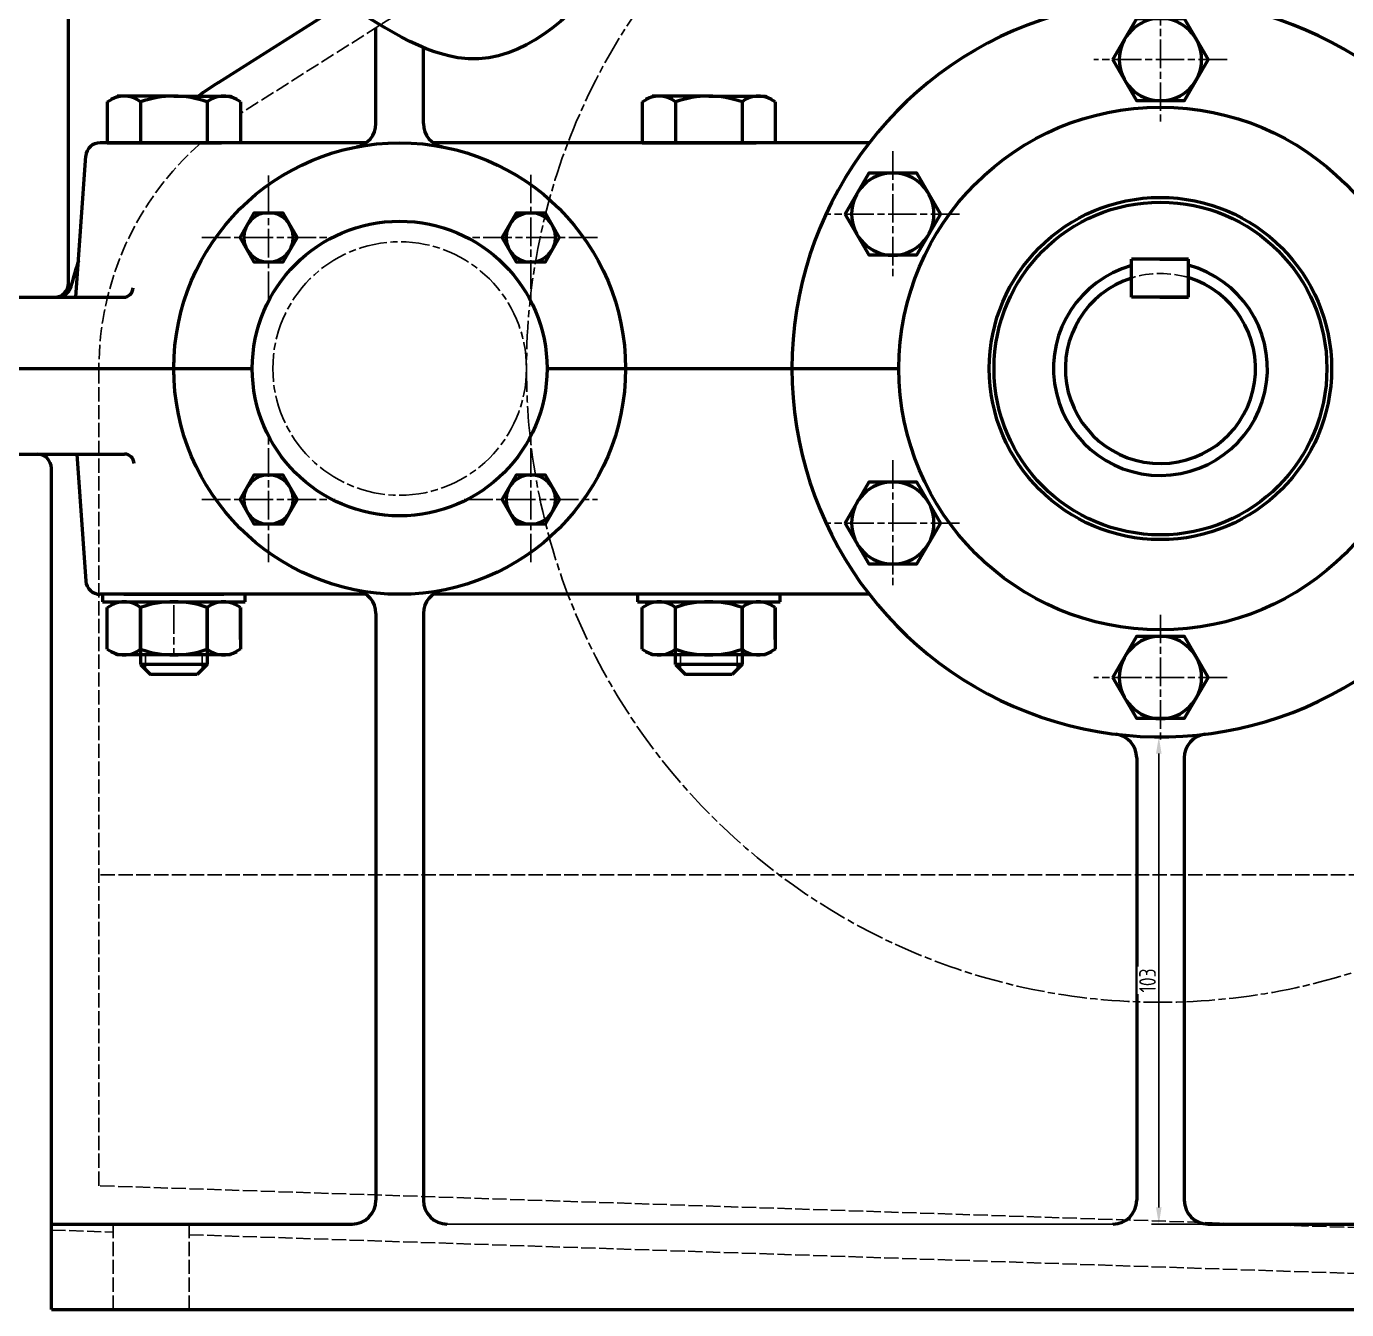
# Model space of a CAD drawing. Header units: millimetres. Extents: x -11122 to -2883, y -3177 to -1688.
# Drawn here: x -10879.3 to -10601.6, y -2800.4 to -2530.4 of the extents above; entities that cross this region are included whole.
import ezdxf

# ---------------------------------------------------------------- set-up
doc = ezdxf.new("R2010")
doc.units = ezdxf.units.MM
doc.header["$LTSCALE"] = 0.5
doc.linetypes.add('AM_ISO02W050', pattern=[7.5, 6, -1.5])
doc.linetypes.add('AM_ISO08W050', pattern=[18, 12, -1.5, 3, -1.5])
for name, color, linetype, lineweight in [('AM_0', 7, 'Continuous', 50), ('AM_3', 6, 'AM_ISO02W050', 25), ('AM_4', 3, 'Continuous', 25), ('AM_5', 3, 'Continuous', 25), ('AM_7', 4, 'AM_ISO08W050', 25)]:
    doc.layers.add(name, color=color, linetype=linetype, lineweight=lineweight)
doc.styles.add('TCVN', font='tcvn+7284-2003i.ttf', dxfattribs={"width": 0.8, "height": 3.5})
doc.dimstyles.new('MyTemplate$0', dxfattribs={"dimtxt": 3.5, "dimasz": 3.5, "dimexe": 1.5, "dimexo": 0, "dimtad": 1, "dimtoh": 1, "dimdec": 0, "dimzin": 0, "dimtxsty": 'TCVN', "dimcen": 0, "dimclrd": 3, "dimclre": 3, "dimclrt": 1, "dimadec": 0, "dimazin": 0, "dimtfac": 1, "dimtdec": 0, "dimtofl": 0, "dimtmove": 0, "dimatfit": 3, "dimfxl": 1, "dimtfill": 1, "dimtolj": 1, "dimtzin": 0, "dimarcsym": 0})

# ---------------------------------------------------------------- blocks, each defined once
blk = doc.blocks.new('dau_bulong_mat_dung_M6')
at = {"layer": 'AM_0'}
blk.add_lwpolyline([(2869.53, 3495), (2863.74, 3496.55), (2859.49, 3492.31), (2861.05, 3486.51), (2866.84, 3484.96), (2871.08, 3489.2)], close=True, dxfattribs=at)
blk.add_circle((2865.29, 3490.75), 5.2, dxfattribs=at)
at = {"layer": 'AM_7'}
for p, q in [((2855.39, 3480.85), (2875.19, 3500.65)), ((2855.96, 3500.08), (2874.62, 3481.42))]:
    blk.add_line(p, q, dxfattribs=at)
blk = doc.blocks.new('*U22')
at = {"layer": 'AM_0'}
blk.add_lwpolyline([(10, 0), (5, 8.66), (-5, 8.66), (-10, 0), (-5, -8.66), (5, -8.66)], close=True, dxfattribs=at)
blk.add_circle((0, 0), 8.66, dxfattribs=at)
at = {"layer": 'AM_7'}
for p, q in [((0, 13.2), (0, -13.2)), ((-14, 0), (14, 0))]:
    blk.add_line(p, q, dxfattribs=at)
blk = doc.blocks.new('*U23')
at = {"layer": 'AM_0'}
blk.add_lwpolyline([(10, 0), (5, 8.66), (-5, 8.66), (-10, 0), (-5, -8.66), (5, -8.66)], close=True, dxfattribs=at)
blk.add_circle((0, 0), 8.66, dxfattribs=at)
at = {"layer": 'AM_7'}
for p, q in [((0, 13.2), (0, -13.2)), ((-14, 0), (14, 0))]:
    blk.add_line(p, q, dxfattribs=at)
blk = doc.blocks.new('*U16')
at = {"layer": 'AM_0'}
blk.add_lwpolyline([(10, 0), (5, 8.66), (-5, 8.66), (-10, 0), (-5, -8.66), (5, -8.66)], close=True, dxfattribs=at)
blk.add_circle((0, 0), 8.66, dxfattribs=at)
at = {"layer": 'AM_7'}
for p, q in [((0, 13.2), (0, -13.2)), ((-14, 0), (14, 0))]:
    blk.add_line(p, q, dxfattribs=at)
blk = doc.blocks.new('*U17')
at = {"layer": 'AM_0'}
blk.add_lwpolyline([(10, 0), (5, 8.66), (-5, 8.66), (-10, 0), (-5, -8.66), (5, -8.66)], close=True, dxfattribs=at)
blk.add_circle((0, 0), 8.66, dxfattribs=at)
at = {"layer": 'AM_7'}
for p, q in [((0, 13.2), (0, -13.2)), ((-14, 0), (14, 0))]:
    blk.add_line(p, q, dxfattribs=at)
blk = doc.blocks.new('*D215')
at = {"layer": 'AM_5', "color": 3, "lineweight": -2, "transparency": 16777216}
for p, q in [((-10640.76, -2679.89), (-10642.61, -2679.89)), ((-10641.11, -2683.39), (-10641.11, -2778.89)), ((-10630.76, -2782.39), (-10642.61, -2782.39))]:
    blk.add_line(p, q, dxfattribs=at)
at = {"layer": 'AM_5', "color": 3, "transparency": 16777216}
for points in [[(-10641.69, -2683.39), (-10640.52, -2683.39), (-10641.11, -2679.89)], [(-10641.69, -2778.89), (-10640.52, -2778.89), (-10641.11, -2782.39)]]:
    blk.add_solid(points, dxfattribs=at)
at = {"layer": 'AM_5', "color": 1, "transparency": 16777216, "insert": (-10643.48, -2731.14), "char_height": 3.5, "attachment_point": 5, "rotation": 90, "style": 'TCVN', "bg_fill": 3, "box_fill_scale": 1.1, "bg_fill_color": 256, "bg_fill_true_color": 13158600, "bg_fill_transparency": 0}
blk.add_mtext('\\A1;103', dxfattribs=at)

msp = doc.modelspace()

# ---------------------------------------------------------------- linework, layer by layer
at = {"linetype": 'Continuous'}
msp.add_line((-10750.35, -2649.91), (-10750.32, -2649.89), dxfattribs=at)
for p in [(-10843.24, -2649.89), (-10730.76, -2649.91)]:
    msp.add_point(p)
at = {"layer": 'AM_0'}
for p, q in [((-10870.41, -2584.39), (-10870.41, -2525.39)), ((-10838.87, -2542.19), (-10812.29, -2525.36)), ((-10805.76, -2550.85), (-10805.76, -2530.69)), ((-10795.76, -2550.85), (-10795.76, -2534.86)), ((-10862.24, -2546.29), (-10860.16, -2545.09)), ((-10848.24, -2545.09), (-10860.16, -2545.09)), ((-10848.24, -2545.09), (-10836.32, -2545.09)), ((-10834.24, -2546.29), (-10836.32, -2545.09)), ((-10749.76, -2546.29), (-10747.68, -2545.09)), ((-10735.76, -2545.09), (-10747.68, -2545.09)), ((-10735.76, -2545.09), (-10723.84, -2545.09)), ((-10721.76, -2546.29), (-10723.84, -2545.09)), ((-10862.24, -2546.29), (-10862.24, -2554.89)), ((-10855.24, -2546.29), (-10855.24, -2554.89)), ((-10841.24, -2546.29), (-10841.24, -2554.89)), ((-10834.24, -2546.29), (-10834.24, -2554.89)), ((-10749.76, -2546.29), (-10749.76, -2554.89)), ((-10742.76, -2546.29), (-10742.76, -2554.89)), ((-10728.76, -2546.29), (-10728.76, -2554.89)), ((-10721.76, -2546.29), (-10721.76, -2554.89)), ((-10807.81, -2554.89), (-10863.76, -2554.89)), ((-10862.24, -2554.89), (-10848.24, -2554.89)), ((-10858.24, -2554.89), (-10838.24, -2554.89)), ((-10855.24, -2554.89), (-10841.24, -2554.89)), ((-10834.24, -2554.89), (-10848.24, -2554.89)), ((-10702, -2554.89), (-10793.71, -2554.89)), ((-10749.76, -2554.89), (-10735.76, -2554.89)), ((-10745.76, -2554.89), (-10725.76, -2554.89)), ((-10742.76, -2554.89), (-10728.76, -2554.89)), ((-10721.76, -2554.89), (-10735.76, -2554.89)), ((-10868.84, -2587.39), (-10866.75, -2557.67)), ((-10646.88, -2587.39), (-10646.88, -2579.39)), ((-10634.88, -2579.39), (-10646.88, -2579.39)), ((-10640.88, -2579.39), (-10634.88, -2579.39)), ((-10634.88, -2587.39), (-10634.88, -2579.39)), ((-10904.01, -2587.39), (-10868.84, -2587.39)), ((-10868.84, -2587.39), (-10858.84, -2587.39)), ((-10634.88, -2587.39), (-10646.88, -2587.39)), ((-10640.88, -2587.39), (-10634.88, -2587.39)), ((-10848.24, -2603.71), (-10848.24, -2601.06)), ((-10907.01, -2602.39), (-10831.76, -2602.39)), ((-10769.76, -2602.39), (-10695.76, -2602.39)), ((-10904.01, -2620.39), (-10868.63, -2620.39)), ((-10868.63, -2620.39), (-10866.75, -2647.1)), ((-10868.63, -2620.39), (-10858.63, -2620.39)), ((-10874.01, -2800.39), (-10874.01, -2623.39)), ((-10807.81, -2649.89), (-10863.76, -2649.89)), ((-10833.24, -2649.86), (-10863.24, -2649.86)), ((-10863.24, -2649.86), (-10863.24, -2651.46)), ((-10863.24, -2651.46), (-10855.24, -2651.46)), ((-10862.24, -2652.66), (-10860.16, -2651.46)), ((-10860.16, -2651.46), (-10855.24, -2651.46)), ((-10860.16, -2651.46), (-10855.24, -2651.46)), ((-10858.74, -2649.89), (-10837.74, -2649.89)), ((-10855.24, -2651.46), (-10833.24, -2651.46)), ((-10848.24, -2649.89), (-10848.24, -2649.86)), ((-10841.24, -2651.46), (-10836.32, -2651.46)), ((-10841.24, -2651.46), (-10836.32, -2651.46)), ((-10840.54, -2649.86), (-10840.54, -2649.89)), ((-10834.24, -2652.66), (-10836.32, -2651.46)), ((-10833.24, -2651.46), (-10833.24, -2649.86)), ((-10702, -2649.89), (-10793.71, -2649.89)), ((-10720.76, -2649.89), (-10750.76, -2649.89)), ((-10750.76, -2649.89), (-10750.76, -2651.49)), ((-10750.76, -2651.49), (-10735.76, -2651.49)), ((-10749.76, -2652.66), (-10747.68, -2651.46)), ((-10747.68, -2651.49), (-10742.76, -2651.49)), ((-10747.68, -2651.49), (-10742.76, -2651.49)), ((-10743.46, -2649.89), (-10743.46, -2649.91)), ((-10735.76, -2649.91), (-10735.76, -2649.89)), ((-10735.76, -2651.49), (-10720.76, -2651.49)), ((-10728.76, -2651.49), (-10723.84, -2651.49)), ((-10728.76, -2651.49), (-10723.84, -2651.49)), ((-10728.06, -2649.89), (-10728.06, -2649.91)), ((-10721.76, -2652.66), (-10723.84, -2651.46)), ((-10720.76, -2651.49), (-10720.76, -2649.89)), ((-10862.24, -2661.46), (-10862.24, -2652.66)), ((-10855.24, -2661.46), (-10855.24, -2652.66)), ((-10855.24, -2652.66), (-10855.24, -2664.66)), ((-10841.24, -2652.66), (-10841.24, -2664.66)), ((-10841.24, -2661.46), (-10841.24, -2652.66)), ((-10834.24, -2659.43), (-10834.24, -2652.66)), ((-10834.24, -2652.66), (-10834.24, -2661.46)), ((-10805.76, -2653.92), (-10805.76, -2777.39)), ((-10795.76, -2653.92), (-10795.76, -2777.39)), ((-10749.76, -2661.46), (-10749.76, -2652.66)), ((-10742.76, -2664.66), (-10742.76, -2652.66)), ((-10742.76, -2661.46), (-10742.76, -2652.66)), ((-10728.76, -2652.66), (-10728.76, -2664.66)), ((-10728.76, -2661.46), (-10728.76, -2652.66)), ((-10721.76, -2659.43), (-10721.76, -2652.66)), ((-10721.76, -2652.66), (-10721.76, -2661.46)), ((-10862.24, -2661.46), (-10860.16, -2662.66)), ((-10834.24, -2661.46), (-10836.32, -2662.66)), ((-10749.76, -2661.46), (-10747.68, -2662.66)), ((-10721.76, -2661.46), (-10723.84, -2662.66)), ((-10836.32, -2662.66), (-10860.16, -2662.66)), ((-10855.24, -2664.66), (-10853.14, -2666.76)), ((-10841.24, -2664.66), (-10855.24, -2664.66)), ((-10841.24, -2664.66), (-10843.34, -2666.76)), ((-10723.84, -2662.66), (-10747.68, -2662.66)), ((-10742.76, -2664.66), (-10740.66, -2666.76)), ((-10728.76, -2664.66), (-10742.76, -2664.66)), ((-10728.76, -2664.66), (-10730.86, -2666.76)), ((-10843.34, -2666.76), (-10853.14, -2666.76)), ((-10730.86, -2666.76), (-10740.66, -2666.76)), ((-10645.76, -2684.28), (-10645.76, -2777.39)), ((-10635.76, -2684.28), (-10635.76, -2777.39)), ((-10874.01, -2782.39), (-10810.76, -2782.39)), ((-10630.76, -2782.39), (-10546.14, -2782.39)), ((-10874.01, -2800.39), (-10479.93, -2800.39))]:
    msp.add_line(p, q, dxfattribs=at)
at = {"layer": 'AM_0', "lineweight": 25}
msp.add_line((-10790.76, -2782.39), (-10650.76, -2782.39), dxfattribs=at)
at = {"layer": 'AM_0'}
for centre, radius in [((-10640.76, -2602.39), 55), ((-10800.76, -2602.39), 47.5), ((-10640.76, -2602.39), 36), ((-10640.76, -2602.39), 35), ((-10800.76, -2602.39), 31)]:
    msp.add_circle(centre, radius, dxfattribs=at)
for centre, radius, start, end in [((-10640.76, -2602.39), 77.5, 37.7997, 322.2003), ((-10800.76, -2602.39), 71.25, 122.3368, 126.4659), ((-10858.68, -2550.61), 5.53, 51.5018, 120), ((-10848.24, -2566.09), 21, 90, 109.4712), ((-10848.24, -2566.09), 21, 70.5288, 90), ((-10837.8, -2550.61), 5.53, 60, 128.4982), ((-10746.2, -2550.61), 5.53, 51.5018, 120), ((-10735.76, -2566.09), 21, 90, 109.4712), ((-10735.76, -2566.09), 21, 70.5288, 90), ((-10725.32, -2550.61), 5.53, 60, 128.4982), ((-10810.76, -2550.85), 5, 280.9806, 0), ((-10790.76, -2550.85), 5, 180, 259.0194), ((-10863.76, -2557.89), 3, 90, 175.9724), ((-10800.76, -2602.39), 71.25, 161.4376, 165.9703), ((-10640.76, -2602.39), 22.5, 105.7929, 74.8604), ((-10873.41, -2584.39), 3, 270, 0), ((-10640.76, -2602.39), 20, 107.8292, 72.9133), ((-10872.79, -2584.39), 3, 270, 345.9703), ((-10858.84, -2585.39), 2, 270, 0), ((-10877.01, -2623.39), 3, 0, 90), ((-10858.63, -2622.39), 2, 0, 90), ((-10863.76, -2646.89), 3, 184.0276, 270), ((-10858.68, -2656.99), 5.53, 51.5018, 120), ((-10848.24, -2672.46), 21, 70.5288, 109.4712), ((-10837.8, -2656.99), 5.53, 60, 128.4982), ((-10810.76, -2653.92), 5, 0, 79.0194), ((-10790.76, -2653.92), 5, 100.9806, 180), ((-10746.2, -2656.99), 5.53, 51.5018, 120), ((-10735.76, -2672.46), 21, 70.5288, 109.4712), ((-10725.32, -2656.99), 5.53, 60, 128.4982), ((-10858.68, -2657.14), 5.53, 240, 308.4982), ((-10848.24, -2641.66), 21, 250.5288, 289.4712), ((-10837.8, -2657.14), 5.53, 231.5018, 300), ((-10746.2, -2657.14), 5.53, 240, 308.4982), ((-10735.76, -2641.66), 21, 250.5288, 289.4712), ((-10725.32, -2657.14), 5.53, 231.5018, 300), ((-10650.76, -2684.28), 5, 0, 83.0379), ((-10630.76, -2684.28), 5, 96.9621, 180), ((-10810.76, -2777.39), 5, 270, 0), ((-10790.76, -2777.39), 5, 180, 270), ((-10650.76, -2777.39), 5, 270, 0), ((-10630.76, -2777.39), 5, 180, 270), ((-10874.01, -2796.72), 0.001, 180, 270)]:
    msp.add_arc(centre, radius, start, end, dxfattribs=at)
msp.add_open_spline([(-10668.18, -2447.97), (-10667.15, -2450.64), (-10663.06, -2461.33), (-10702.82, -2478.17), (-10736.05, -2489.68), (-10757.98, -2522.55), (-10783.54, -2544.93), (-10806.89, -2529.04), (-10816.68, -2522.39)], degree=3, knots=[1.169111, 1.169111, 1.169111, 1.169111, 11.503437, 42.44825, 95.670278, 126.424112, 159.768306, 183.816786, 183.816786, 183.816786, 183.816786], dxfattribs=at)
at = {"layer": 'AM_3', "lineweight": 25}
for p, q in [((-10795.63, -2524.28), (-10834.24, -2548.72)), ((-10864.01, -2774.32), (-10864.01, -2602.39)), ((-10530.65, -2708.89), (-10864.01, -2708.89)), ((-10545.9, -2784.92), (-10864.01, -2774.32)), ((-10874.01, -2783.65), (-10861.01, -2784.08)), ((-10861.01, -2800.39), (-10861.01, -2782.39)), ((-10845.01, -2800.39), (-10845.01, -2782.39)), ((-10845.01, -2784.62), (-10535.19, -2794.94))]:
    msp.add_line(p, q, dxfattribs=at)
for centre, radius, start, end in [((-10800.76, -2602.39), 63.25, 131.324, 180), ((-10640.76, -2602.39), 20, 72.9133, 107.8292)]:
    msp.add_arc(centre, radius, start, end, dxfattribs=at)
at = {"layer": 'AM_4'}
for p, q in [((-10842.29, -2649.86), (-10842.29, -2649.89)), ((-10741.71, -2649.91), (-10741.71, -2649.89)), ((-10729.81, -2649.89), (-10729.81, -2649.91)), ((-10854.19, -2662.66), (-10854.19, -2665.71)), ((-10842.29, -2662.66), (-10842.29, -2665.71)), ((-10741.71, -2665.71), (-10741.71, -2662.66)), ((-10729.81, -2662.66), (-10729.81, -2665.71))]:
    msp.add_line(p, q, dxfattribs=at)
at = {"layer": 'AM_7'}
for p, q in [((-10848.24, -2601.06), (-10848.24, -2603.71)), ((-10848.24, -2652.19), (-10848.24, -2662.72)), ((-10735.76, -2662.66), (-10735.76, -2662.72))]:
    msp.add_line(p, q, dxfattribs=at)
for centre, radius in [((-10640.76, -2602.39), 133.33), ((-10800.76, -2602.39), 26.67)]:
    msp.add_circle(centre, radius, dxfattribs=at)

# ---------------------------------------------------------------- block references
at = {"xscale": -1}
for name, p in [('*U22', (-10640.76, -2537.39)), ('*U17', (-10697.05, -2569.89)), ('*U16', (-10697.05, -2634.89)), ('*U23', (-10640.76, -2667.39))]:
    msp.add_blockref(name, p, dxfattribs=at)
for p, rotation in [((-15322.74, -2132.54), 225), ((-6278.78, -3017.08), 45), ((-15322.74, -2187.69), 225), ((-15267.58, -2187.69), 225)]:
    msp.add_blockref('dau_bulong_mat_dung_M6', p, dxfattribs=dict(at, rotation=rotation))

# ---------------------------------------------------------------- next in the draw order: dimensions: what is measured, and where the dimension line sits
at = {"layer": 'AM_5'}
dim = msp.add_linear_dim(base=(-10641.10791313, -2782.38545124), p1=(-10640.75968097, -2679.88545124), p2=(-10630.75968097, -2782.38545124), angle=90, dimstyle='MyTemplate$0', override={"dimpost": ''}, dxfattribs=at)
dim.commit()
dim.dimension.update_dxf_attribs({"geometry": '*D215', "text_midpoint": (-10643.48291313, -2731.13545124)})

doc.saveas('drawing.dxf')
